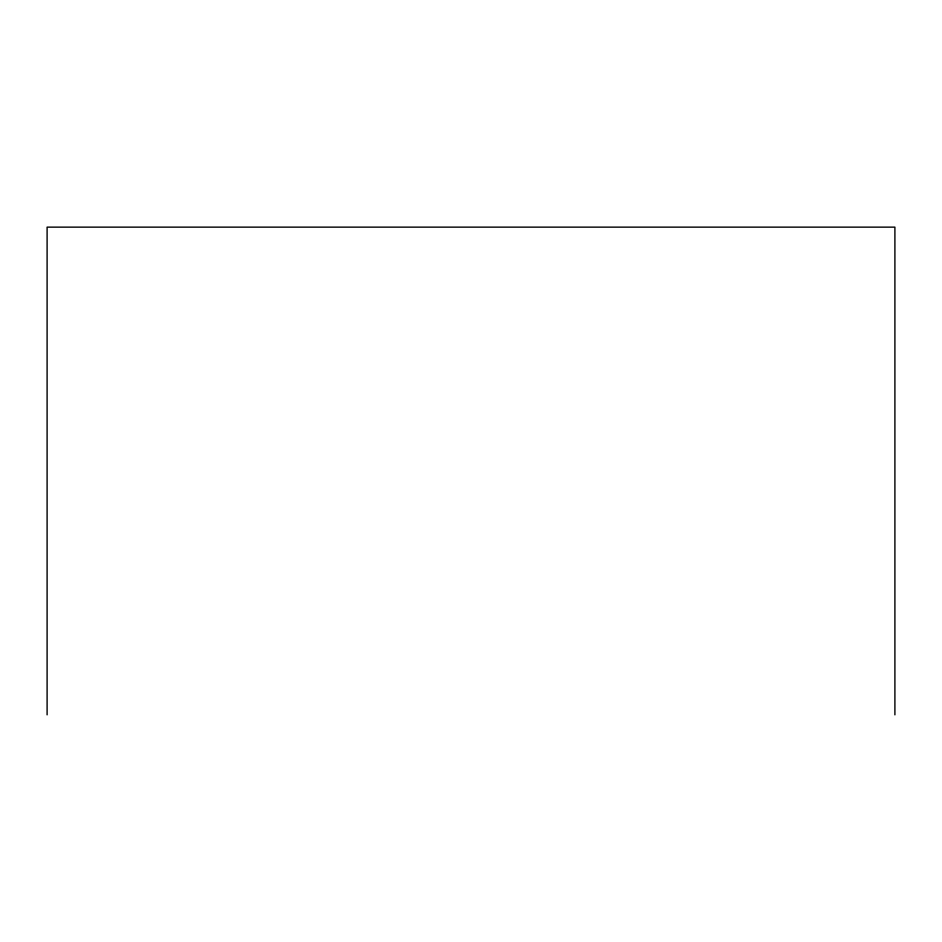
<?xml version="1.0" encoding="UTF-8"?>
<svg xmlns="http://www.w3.org/2000/svg" width="942" height="942" viewBox="0 0 942 942"><rect width="100%" height="100%" fill="white"/><g stroke="black" fill="none" stroke-linecap="round" stroke-linejoin="round"><path stroke-width="1.41" d="M894.9 714.86L894.9 227.14L47.1 227.14L47.1 714.86"/></g></svg>
